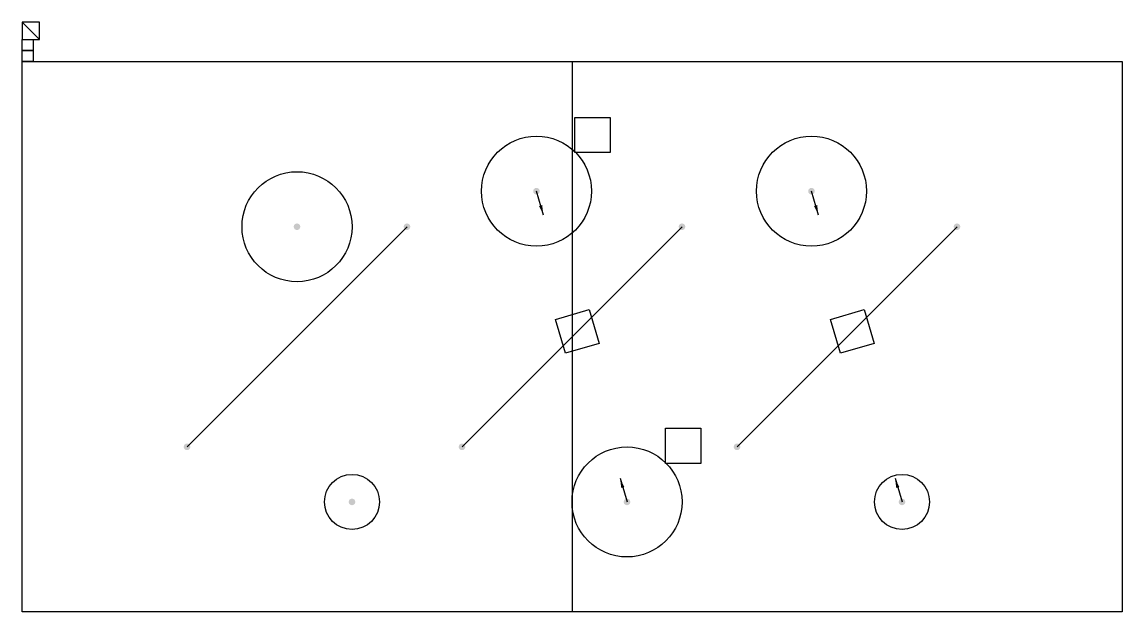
# Model space of a CAD drawing. Extents: x 0 to 2000, y -1000 to 72.
import ezdxf

# ---------------------------------------------------------------- set-up
doc = ezdxf.new("R2010")
doc.units = 0
doc.layers.add('0 ... construction', color=30, linetype='Continuous', lineweight=25, plot=False)
doc.layers.add('1', color=7, linetype='Continuous', lineweight=25, plot=False)
doc.layers.add('0 ... resources', color=18, linetype='Continuous', lineweight=25, true_color=0x000000, plot=False)
for name, color, linetype, lineweight, true_color in [('1 ... icons', 18, 'Continuous', 25, 0x000000), ('1 ... visible', 18, 'Continuous', 25, 0x000000), ('2 ... icons', 18, 'Continuous', 25, 0x000000), ('2 ... visible', 18, 'Continuous', 25, 0x000000)]:
    doc.layers.add(name, color=color, linetype=linetype, lineweight=lineweight, true_color=true_color)
doc.layers.add('1 ... points-hatch', color=1, linetype='Continuous', lineweight=25)
doc.layers.add('2 ... points-hatch', color=1, linetype='Continuous', lineweight=25)
doc.dimstyles.new('QCADDimStyle', dxfattribs={"dimtxt": 2.5, "dimasz": 2.5, "dimexe": 1.25, "dimexo": 0.625, "dimtad": 1, "dimtoh": 1, "dimdec": 4, "dimdsep": 46, "dimtxsty": 'Standard', "dimcen": 0.09, "dimadec": 0, "dimazin": 2, "dimtfac": 1, "dimtdec": 4, "dimtofl": 0, "dimtmove": 2, "dimatfit": 3, "dimfxl": 1, "dimtolj": 1, "dimtzin": 0, "dimarcsym": 0})
picture_1 = doc.add_image_def('image1.png', size_in_pixel=(64, 64))
picture_2 = doc.add_image_def('image2.png', size_in_pixel=(64, 64))

msp = doc.modelspace()

# ---------------------------------------------------------------- hatches: boundary and pattern name
at = {"layer": '1 ... points-hatch', "transparency": 33554687}
h = msp.add_hatch(color=256, dxfattribs=at)
edge = h.paths.add_edge_path(flags=0)
edge.add_arc((300, -700), 6, 0, 360)
edge = h.paths.add_edge_path(flags=0)
edge.add_arc((600, -800), 6, 0, 360)
edge = h.paths.add_edge_path(flags=0)
edge.add_arc((1435.4, -235.4), 6, 0, 360)
edge = h.paths.add_edge_path(flags=0)
edge.add_arc((500, -300), 6, 0, 360)
edge = h.paths.add_edge_path(flags=0)
edge.add_arc((1600, -800), 6, 0, 360)
edge = h.paths.add_edge_path(flags=0)
edge.add_arc((1300, -700), 6, 0, 360)
edge = h.paths.add_edge_path(flags=0)
edge.add_arc((1700, -300), 6, 0, 360)
edge = h.paths.add_edge_path(flags=0)
edge.add_arc((700, -300), 6, 0, 360)
at = {"layer": '2 ... points-hatch', "transparency": 33554687}
h = msp.add_hatch(color=256, dxfattribs=at)
edge = h.paths.add_edge_path(flags=0)
edge.add_arc((935.4, -235.4), 6, 0, 360)
edge = h.paths.add_edge_path(flags=0)
edge.add_arc((1100, -800), 6, 0, 360)
edge = h.paths.add_edge_path(flags=0)
edge.add_arc((800, -700), 6, 0, 360)
edge = h.paths.add_edge_path(flags=0)
edge.add_arc((1200, -300), 6, 0, 360)

# ---------------------------------------------------------------- linework, layer by layer
at = {"layer": '0 ... construction'}
for p, q in [((32, 72), (0, 72)), ((0, 72), (0, 40)), ((32, 40), (32, 72)), ((0, 40), (32, 40))]:
    msp.add_line(p, q, dxfattribs=at)
at = {"layer": '1'}
for p, q in [((0, 0), (2000, 0)), ((0, -1000), (0, 0)), ((1000, 0), (1000, -1000)), ((2000, 0), (2000, -1000)), ((2000, -1000), (0, -1000))]:
    msp.add_line(p, q, dxfattribs=at)
at = {"layer": '1 ... visible'}
for p, q in [((300, -700), (700, -300)), ((1300, -700), (1700, -300))]:
    msp.add_line(p, q, dxfattribs=at)
for centre, radius in [((1435.4, -235.4), 100), ((500, -300), 100), ((600, -800), 50), ((1600, -800), 50)]:
    msp.add_circle(centre, radius, dxfattribs=at)
at = {"layer": '2 ... visible'}
msp.add_line((800, -700), (1200, -300), dxfattribs=at)
for centre in [(935.4, -235.4), (1100, -800)]:
    msp.add_circle(centre, 100, dxfattribs=at)

# ---------------------------------------------------------------- pictures from other files: only their frames are drawn
at = {"layer": '0 ... resources'}
image = msp.add_image(picture_2, insert=(0, 20), size_in_units=(20, 20), dxfattribs=at)
image.dxf.flags = 7
image = msp.add_image(picture_1, insert=(0, 0), size_in_units=(20, 20), dxfattribs=at)
image.dxf.flags = 7
at = {"layer": '1 ... icons'}
image = msp.add_image(picture_1, insert=(1470, -468.5), size_in_units=(64, 64), rotation=-73.7439, dxfattribs=at)
image.dxf.flags = 7
at = {"layer": '2 ... icons'}
image = msp.add_image(picture_2, insert=(1005.4, -165.4), size_in_units=(64, 64), dxfattribs=at)
image.dxf.flags = 7
image = msp.add_image(picture_1, insert=(970, -468.5), size_in_units=(64, 64), rotation=-73.7439, dxfattribs=at)
image.dxf.flags = 7
image = msp.add_image(picture_2, insert=(1170, -730), size_in_units=(64, 64), dxfattribs=at)
image.dxf.flags = 7

# ---------------------------------------------------------------- leaders
at = {"layer": '0 ... resources', "has_arrowhead": 0}
msp.add_leader([(32, 40), (0, 72)], dimstyle='QCADDimStyle', override={"dimtxt": 0.18, "dimasz": 24, "dimexe": 0.18, "dimexo": 0.0625, "dimgap": 0.09, "dimtad": 0, "dimtih": 1, "dimzin": 0, "dimazin": 0, "dimtmove": 0}, dxfattribs=at)
at = {"layer": '1 ... points-hatch'}
for points in [[(1448, -278.8), (1435.4, -235.4)], [(1587.3, -756.6), (1600, -800)]]:
    msp.add_leader(points, dimstyle='QCADDimStyle', override={"dimtxt": 0.18, "dimasz": 18, "dimexe": 0.18, "dimexo": 0.0625, "dimgap": 0.09, "dimtad": 0, "dimtih": 1, "dimzin": 0, "dimazin": 0, "dimtmove": 0}, dxfattribs=at)
at = {"layer": '2 ... points-hatch'}
for points in [[(948, -278.8), (935.4, -235.4)], [(1087.3, -756.6), (1100, -800)]]:
    msp.add_leader(points, dimstyle='QCADDimStyle', override={"dimtxt": 0.18, "dimasz": 18, "dimexe": 0.18, "dimexo": 0.0625, "dimgap": 0.09, "dimtad": 0, "dimtih": 1, "dimzin": 0, "dimazin": 0, "dimtmove": 0}, dxfattribs=at)

doc.saveas('drawing.dxf')
